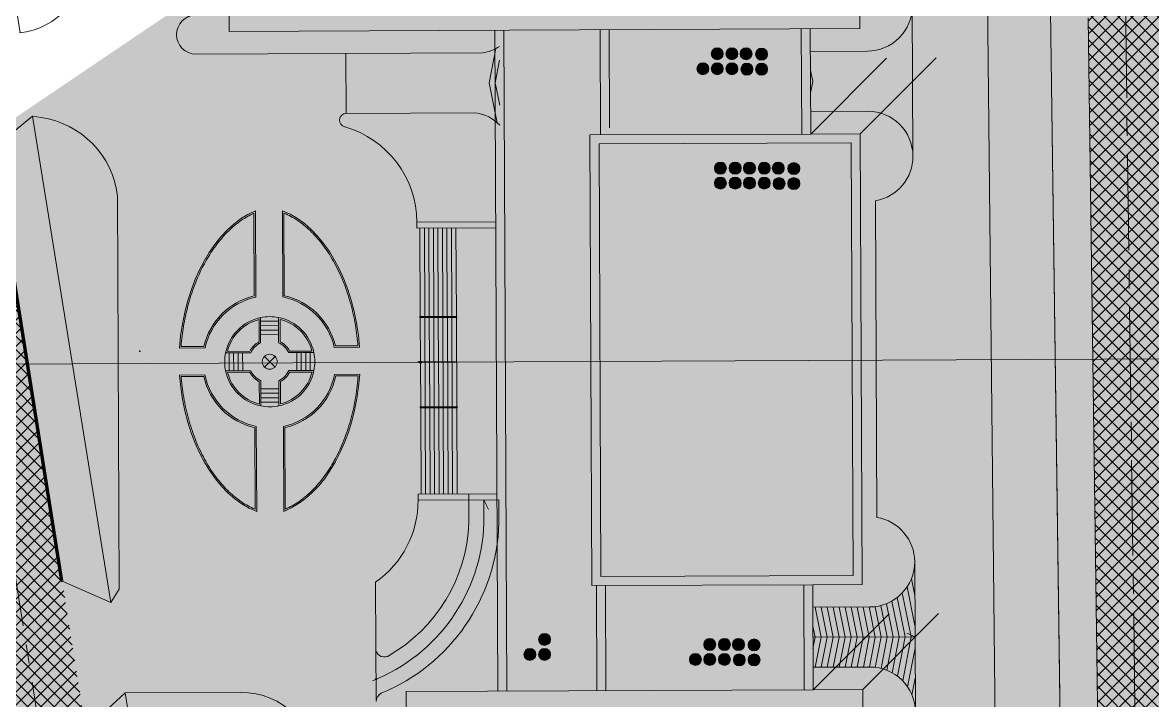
# Model space of a CAD drawing. Header units: millimetres. Extents: x 89040 to 596321, y -313033 to 2401191.
# Drawn here: x 596131.4 to 596206.6, y 1200652.9 to 1200698.1 of the extents above; entities that cross this region are included whole.
import ezdxf

# ---------------------------------------------------------------- set-up
doc = ezdxf.new("R2010")
doc.units = ezdxf.units.MM
doc.header["$MEASUREMENT"] = 0
doc.linetypes.add('CENTER', pattern=[50.800000000000004, 31.75, -6.349999999999999, 6.349999999999999, -6.349999999999999])
doc.layers.get('0').update_dxf_attribs({"color": 251, "lineweight": 9})
for name, color, linetype, lineweight in [('1', 8, 'Continuous', 13), ('4 duong di', 11, 'Continuous', 9), ('9', 254, 'Continuous', 9), ('BONGDO', 251, 'Continuous', 9), ('CONGTRINH', 7, 'Continuous', 20), ('CONGTRINH2', 30, 'Continuous', 18), ('HACTH', 8, 'Continuous', 9), ('HATCH', 8, 'Continuous', 5), ('KICHTHUOC', 2, 'Continuous', 18), ('KY HIEU', 9, 'Continuous', 9), ('LEDUONG', 6, 'Continuous', 20), ('LONGDUONG', 4, 'Continuous', 90), ('MANH', 8, 'Continuous', 9), ('tang cao', 7, 'Continuous', 5), ('truc', 8, 'CENTER', 9), ('TUONG', 2, 'Continuous', 15)]:
    doc.layers.add(name, color=color, linetype=linetype, lineweight=lineweight)
doc.layers.add('DUONG NOI BO CONG TRINH', color=7, linetype='Continuous', lineweight=20, true_color=0x5e5e5e)
doc.layers.add('NOI-SUY-5', color=5, linetype='Continuous')
doc.styles.add('THAO', font='VHELVCN.TTF')
doc.styles.add('VN', font='VHELVCN.TTF')
doc.dimstyles.new('HOA75', dxfattribs={"dimscale": 0, "dimtxt": 450, "dimasz": 120, "dimexe": 150, "dimexo": 0, "dimgap": 50, "dimtad": 1, "dimdec": 0, "dimrnd": 0.001, "dimzin": 13, "dimdsep": 46, "dimtxsty": 'VN', "dimblk": 'TICKA', "dimcen": 0.09, "dimclrd": 9, "dimclre": 9, "dimclrt": 7, "dimadec": 0, "dimazin": 0, "dimtfac": 1, "dimtdec": 0, "dimtix": 1, "dimtmove": 2, "dimatfit": 3, "dimldrblk": 'PL1', "dimfxl": 1, "dimtolj": 1, "dimtzin": 13, "dimarcsym": 0})
doc.dimstyles.new('SK100-M', dxfattribs={"dimscale": 100, "dimtxt": 3.6, "dimasz": 1.5, "dimexe": 3, "dimexo": 2, "dimgap": 0.5, "dimtad": 1, "dimdec": 0, "dimtxsty": 'THAO', "dimblk": 'ARCHTICK', "dimcen": 0.091, "dimdle": 3, "dimclrd": 256, "dimclre": 256, "dimclrt": 9, "dimadec": 0, "dimazin": 0, "dimtfac": 1, "dimtdec": 0, "dimtmove": 2, "dimatfit": 3, "dimfxl": 55, "dimfxlon": 1, "dimlwe": -1, "dimarcsym": 0})

# ---------------------------------------------------------------- blocks, each defined once
blk = doc.blocks.new('_ARCHTICK')
at = {"color": 0, "linetype": 'ByBlock', "const_width": 0.15}
blk.add_lwpolyline([(-0.5, -0.5), (0.5, 0.5)], dxfattribs=at)
blk = doc.blocks.new('PL')
at = {"layer": '1', "ltscale": 100}
blk.add_line((4.029908342286944, 0), (-6.671398499514908, 0), dxfattribs=at)
at = {"layer": '1', "ltscale": 100, "const_width": 1.6}
blk.add_lwpolyline([(0, 0), (-2.566846419125795, -8.508275751170004)], dxfattribs=at)
blk = doc.blocks.new('PL1')
at = {"layer": '4 duong di', "ltscale": 100, "xscale": 0.25, "yscale": 0.25, "zscale": 0.25}
blk.add_blockref('PL', (0, 0), dxfattribs=at)
blk = doc.blocks.new('TICKA')
at = {"color": 0}
for p, q in [((0, 2.5), (0, -2.5)), ((-2.5, 0), (2.5, 0))]:
    blk.add_line(p, q, dxfattribs=at)
at = {"color": 0, "const_width": 0.5}
blk.add_lwpolyline([(-0.7071067811865533, -0.7071067811865462), (0.7071067811865533, 0.7071067811865462)], dxfattribs=at)
at = {"color": 0, "const_width": 0.25}
for points in [[(0.5821067811865533, 0.7071067811865462, 1), (0.8321067811865532, 0.7071067811865462, 1)], [(-0.8321067811865532, -0.7071067811865462, 1), (-0.5821067811865533, -0.7071067811865462, 1)]]:
    blk.add_lwpolyline(points, format="xyb", close=True, dxfattribs=at)

msp = doc.modelspace()

# ---------------------------------------------------------------- hatches: boundary and pattern name
at = {"layer": 'BONGDO'}
h = msp.add_hatch(dxfattribs=at)
h.set_pattern_fill('ANSI35', color=256, style=0)
h.set_pattern_definition([(45, (594650.3527654881, 1198136.11866812), (-0.1767766952966369, 0.1767766952966369), []), (45, (594650.5295421833, 1198136.11866812), (-0.1767766952966369, 0.1767766952966369), [0.3125, -0.0625, 0, -0.0625])])
h.paths.add_polyline_path([(596187.4103834112, 1200638.663488692), (596192.4679148254, 1200643.721020106), (596192.4024651861, 1200658.72087732), (596189.1024965991, 1200658.706478399), (596189.071953434, 1200665.706411765), (596192.3719220211, 1200665.720810686), (596192.2410227426, 1200695.720525114), (596188.9410541555, 1200695.706126193), (596188.9105109905, 1200702.70605956), (596192.2104795775, 1200702.72045848), (596192.1450299383, 1200717.720315694), (596150.1454297395, 1200717.537056704), (596145.0878983253, 1200712.47952529), (596187.0874985241, 1200712.66278428), (596187.1529481633, 1200697.662927066), (596183.8529795763, 1200697.648528146), (596183.8835227411, 1200690.648594779), (596187.1834913284, 1200690.6629937), (596187.314390607, 1200660.663279272), (596184.0144220198, 1200660.648880351), (596184.0449651849, 1200653.648946985), (596187.3449337719, 1200653.663345905)])
at = {"layer": 'DUONG NOI BO CONG TRINH'}
h = msp.add_hatch(dxfattribs=at)
h.set_pattern_fill('NET', color=256, scale=5, angle=45, style=0)
h.set_pattern_definition([(45, (594650.3527654881, 1198136.11866812), (-0.4419417382415922, 0.4419417382415923), []), (135, (594650.3527654881, 1198136.11866812), (-0.4419417382415923, -0.4419417382415922), [])])
h.paths.add_polyline_path([(596125.6364309805, 1200623.821235537), (596145.0004258447, 1200623.984079093), (596142.6526523195, 1200625.110746356), (596141.5554490177, 1200625.887799161), (596140.5417988925, 1200626.911899641), (596139.3696200006, 1200628.826765776), (596138.8110185011, 1200630.745625869), (596138.460359141, 1200632.945813344), (596137.8388586788, 1200636.845374252), (596125.2512402663, 1200716.459010464), (596125.5393741954, 1200718.586713851), (596127.1191045854, 1200721.596802985), (596128.5179915319, 1200722.908534199), (596129.963211004, 1200723.752080021), (596133.1076000488, 1200724.457720828), (596135.0089185298, 1200724.491864557), (596138.0540508438, 1200724.546548806), (596137.9463206808, 1200730.545581579), (596133.540189178, 1200730.466456612), (596129.8980286246, 1200730.401050977), (596127.9338310867, 1200730.609666923), (596125.8447306387, 1200731.420178536), (596124.6165958858, 1200732.26762566), (596122.8979325648, 1200734.277988266), (596121.8540970103, 1200737.140636308), (596121.4868087572, 1200739.445160603), (596110.6643981662, 1200807.349614157), (596110.2223562856, 1200810.756685245), (596110.488349128, 1200812.802445077), (596111.1066535895, 1200814.412745302), (596111.9895020319, 1200815.771815139), (596113.4740885573, 1200817.195159721), (596115.2962042019, 1200818.202330548), (596117.7615290058, 1200818.743401605), (596096.8437790333, 1200817.536463812), (596099.878241988, 1200816.55992974), (596101.1628239468, 1200815.715848774), (596102.4624255061, 1200814.394630365), (596103.6246287245, 1200812.328244581), (596104.0479854493, 1200810.742119553), (596104.7632245105, 1200806.254402402), (596113.8944572891, 1200748.961125003), (596115.4405990026, 1200739.259967641), (596115.4026764871, 1200736.523292076), (596114.78692528, 1200734.611663905), (596112.482123618, 1200731.709701655), (596109.1814116547, 1200730.170978146), (596106.2024426075, 1200729.976274558), (596101.370897574, 1200729.891946419), (596004.2343631919, 1200728.144392664), (595999.9463464811, 1200728.067388794), (595997.7896702822, 1200728.169411306), (595996.3632740749, 1200728.728707769), (595995.1147709715, 1200729.759378025), (595994.5398647463, 1200730.56672378), (595994.0521859507, 1200731.748750123), (595993.9382589255, 1200733.809130467), (595991.4701819994, 1200717.762229246), (595992.0731843833, 1200719.486911765), (595993.1224015964, 1200720.767524807), (595995.0073046098, 1200721.800754023), (595997.233798741, 1200722.021393209), (595998.3201987818, 1200722.045293004), (596004.052284131, 1200722.171393575), (596105.5666125373, 1200723.919762468), (596108.9824021976, 1200723.977643579), (596113.0603673715, 1200723.753505013), (596116.201484319, 1200722.127888012), (596118.0778543045, 1200719.824356507), (596119.0575794367, 1200716.565478476), (596123.7596369155, 1200687.062749763), (596132.0322288875, 1200635.156953672), (596132.4763748689, 1200631.736680554), (596132.1207354149, 1200629.377919896), (596131.5964283643, 1200628.089100778), (596130.5933266084, 1200626.580819674), (596129.6018014428, 1200625.594205284), (596128.3964434519, 1200624.762939642), (596126.7575564927, 1200624.068811854)])
h = msp.add_hatch(dxfattribs=at)
h.set_pattern_fill('NET', color=256, scale=5, angle=45, style=0)
h.set_pattern_definition([(45, (27179.21699432831, -3.795911343069747), (-0.4419417382415922, 0.4419417382415923), []), (135, (27179.21699432831, -3.795911343069747), (-0.4419417382415923, -0.4419417382415922), [])])
h.paths.add_polyline_path([(595998.6559202491, 1200617.010962626), (596052.6180359892, 1200617.659607114, -1.001505896176268), (596052.6420749613, 1200615.659753852), (595998.6799592212, 1200615.011109364, -1.001505896169876)], flags=16)
h.paths.add_polyline_path([(596078.6156593093, 1200618.01123476), (596120.7133969328, 1200618.580622515, -1), (596120.7404452122, 1200616.580805426), (596078.6427075886, 1200616.01141767, -1)], flags=16)
h.paths.add_polyline_path([(596146.9251532733, 1200618.93514639), (596194.750692297, 1200619.582004816, -1), (596194.7777405763, 1200617.582187727), (596146.9522015526, 1200616.935329301, -1)], flags=16)
edge = h.paths.add_edge_path()
edge.add_line((595975.3657731194, 1200621.615198485), (595814.2191544888, 1200619.435629782))
edge.add_line((595814.2191544888, 1200619.435629782), (595814.2191544888, 1200614.440191809))
edge.add_line((595814.2191544888, 1200614.440191809), (595970.654496543, 1200616.63223688))
edge.add_arc((595970.668994583, 1200615.632341982), 0.9999999999477333, -89.2251002501614, 90.83070561076909, ccw=False)
edge.add_line((595970.682518723, 1200614.632433438), (595814.219154489, 1200612.439995707))
edge.add_line((595814.2191544888, 1200612.439995707), (595814.2191544888, 1200607.434532218))
edge.add_line((595814.2191544888, 1200607.434532218), (595974.1899593043, 1200609.598197596))
edge.add_arc((595974.2846282816, 1200602.598837783), 7.000000000000224, -2.97859514830634e-11, 90.77489974443807, ccw=False)
edge.add_line((595981.2846282816, 1200602.598837783), (595981.2846282816, 1200568.116294836))
edge.add_line((595981.2846282816, 1200568.116294836), (595987.2846282816, 1200568.116294836))
edge.add_line((595987.2846282816, 1200568.116294836), (595987.2846282816, 1200602.869345315))
edge.add_arc((595994.2846282816, 1200602.869345315), 6.999999999999652, 90.77489974509882, 179.9999999999777, ccw=False)
edge.add_line((595994.1899593043, 1200609.868705127), (596214.8495064847, 1200612.853208601))
edge.add_arc((596214.9576996019, 1200604.853940244), 7.999999999999771, 0.7748997443783878, 90.77489974684738, ccw=False)
edge.add_line((596222.9569679591, 1200604.962133361), (596223.1216775174, 1200592.784316545))
edge.add_line((596223.1216775174, 1200592.784316545), (596232.2089020642, 1200584.085348516))
edge.add_line((596232.2089020642, 1200584.085348516), (596230.7125239094, 1200568.116294836))
edge.add_line((596230.7125239094, 1200568.116294836), (596235.7344274414, 1200568.116294836))
edge.add_line((596235.7344274414, 1200568.116294836), (596236.8020628274, 1200579.50988992))
edge.add_arc((596237.797701228, 1200579.41659375), 1.000000000025044, -5.353261999382028, 174.6467380006179, ccw=False)
edge.add_line((596238.7933396285, 1200579.32329758), (596237.7431888541, 1200568.116294836))
edge.add_line((596237.7431888541, 1200568.116294836), (596242.7650923858, 1200568.116294836))
edge.add_line((596242.7650923858, 1200568.116294836), (596246.7145287261, 1200610.263903525))
edge.add_line((596246.7145287261, 1200610.263903525), (596249.3857955426, 1200635.204781873))
edge.add_arc((596209.6132655388, 1200639.464577303), 40.00000000000047, 353.8866998375029, 369.972605474975)
edge.add_line((596249.0088921756, 1200646.391669181), (596246.000757934, 1200663.499473659))
edge.add_line((596246.000757934, 1200663.499473659), (596243.074904783, 1200681.545597674))
edge.add_line((596243.074904783, 1200681.545597674), (596240.9523005484, 1200693.978825386))
edge.add_line((596240.9523005484, 1200693.978825386), (596234.8613653866, 1200727.436002905))
edge.add_line((596234.8613653866, 1200727.436002905), (596233.1083690637, 1200738.302447849))
edge.add_line((596233.1083690637, 1200738.302447849), (596228.0437250029, 1200738.302447849))
edge.add_line((596228.0437250029, 1200738.302447849), (596229.9332017264, 1200726.58999043))
edge.add_line((596229.9332017264, 1200726.58999043), (596240.6511780344, 1200667.716726069))
edge.add_arc((596239.6270493247, 1200667.758979898), 1.025000000000214, 202.9981794380681, 357.6374124406359, ccw=False)
edge.add_line((596238.6835191245, 1200667.358510471), (596227.961936262, 1200726.25158544))
edge.add_line((596227.9619362621, 1200726.251585439), (596226.0178673784, 1200738.302447849))
edge.add_line((596226.0178673784, 1200738.302447849), (596220.9532233176, 1200738.302447849))
edge.add_line((596220.9532233176, 1200738.302447849), (596223.0337726017, 1200725.405572965))
edge.add_line((596223.0337726017, 1200725.405572964), (596234.5272601291, 1200662.272467408))
edge.add_line((596234.5272601291, 1200662.272467408), (596222.346572496, 1200650.091779775))
edge.add_line((596222.346572496, 1200650.091779775), (596222.5782920497, 1200632.959572611))
edge.add_arc((596214.5790236925, 1200632.851379494), 7.999999999999778, -89.2251003182783, 0.7748997451993205, ccw=False)
edge.add_line((596214.6872168008, 1200624.852111136), (596214.350045043, 1200624.847550762))
edge.add_arc((596214.2689002119, 1200630.84700203), 6.000000000000309, 180.7748997448345, 270.774899681999, ccw=False)
edge.add_line((596208.269448944, 1200630.765857192), (596207.3404592219, 1200699.450800349))
edge.add_line((596207.3404592219, 1200699.450800349), (596201.5986652263, 1200738.302447849))
edge.add_line((596201.5986652263, 1200738.302447849), (596196.5443571823, 1200738.302447849))
edge.add_line((596196.5443571823, 1200738.302447849), (596202.2479127671, 1200699.709539215))
edge.add_arc((596192.3553617847, 1200698.247542273), 10.00000000000323, 0.7748997448081241, 8.406756993279828, ccw=False)
edge.add_line((596202.3544472312, 1200698.382783669), (596203.2428579415, 1200632.698053583))
edge.add_arc((596195.2435895844, 1200632.589860466), 8.000000000000002, -89.39342007300291, 0.7748997448214254, ccw=False)
edge.add_line((596195.3282825375, 1200624.590308785), (596062.0721675436, 1200622.98373728))
edge.add_line((596062.0721675436, 1200622.98373728), (595993.3999588923, 1200621.859215063))
edge.add_arc((595993.2846282818, 1200627.858106531), 6.000000000000245, 179.9999999999696, 271.1013940364465, ccw=False)
edge.add_line((595987.2846282817, 1200627.858106531), (595987.2846282817, 1200690.089951259))
edge.add_arc((595993.2846282818, 1200690.089951259), 6.000000000000794, 171.2561994801889, 179.9999999999826, ccw=False)
edge.add_line((595987.3543604938, 1200691.002049919), (595994.6293489247, 1200738.302447849))
edge.add_line((595994.6293489247, 1200738.302447849), (595988.5587967527, 1200738.302447849))
edge.add_line((595988.5587967527, 1200738.302447849), (595981.3543604938, 1200691.460764849))
edge.add_arc((595987.2846282817, 1200690.54866619), 6.000000000000679, 171.2561994801625, 179.9999999999739)
edge.add_line((595981.2846282817, 1200690.54866619), (595981.2846282817, 1200627.614649753))
edge.add_arc((595975.2846282817, 1200627.614649753), 5.999999999999999, 270.7748997452253, 359.99999999996965, ccw=False)
at = {"layer": 'tang cao'}
h = msp.add_hatch(color=256, dxfattribs=at)
edge = h.paths.add_edge_path()
edge.add_arc((596177.6595760874, 1200695.99241533), 0.399280375762523, 0, 360)
h = msp.add_hatch(color=256, dxfattribs=at)
edge = h.paths.add_edge_path()
edge.add_arc((596178.6392233283, 1200695.99241533), 0.399280375762523, 0, 360)
h = msp.add_hatch(color=256, dxfattribs=at)
edge = h.paths.add_edge_path()
edge.add_arc((596179.5751319773, 1200695.99241533), 0.399280375762523, 0, 360)
h = msp.add_hatch(color=256, dxfattribs=at)
edge = h.paths.add_edge_path()
edge.add_arc((596180.6124695311, 1200695.962676924), 0.399280375762523, 0, 360)
h = msp.add_hatch(color=256, dxfattribs=at)
edge = h.paths.add_edge_path()
edge.add_arc((596176.7061697923, 1200694.997012562), 0.399280375762523, 0, 360)
h = msp.add_hatch(color=256, dxfattribs=at)
edge = h.paths.add_edge_path()
edge.add_arc((596177.6595760874, 1200694.997012562), 0.399280375762523, 0, 360)
h = msp.add_hatch(color=256, dxfattribs=at)
edge = h.paths.add_edge_path()
edge.add_arc((596178.6392233283, 1200694.997012562), 0.399280375762523, 0, 360)
h = msp.add_hatch(color=256, dxfattribs=at)
edge = h.paths.add_edge_path()
edge.add_arc((596179.6315961296, 1200694.967274155), 0.399280375762523, 0, 360)
h = msp.add_hatch(color=256, dxfattribs=at)
edge = h.paths.add_edge_path()
edge.add_arc((596180.6124695311, 1200694.967274155), 0.399280375762523, 0, 360)
h = msp.add_hatch(color=256, dxfattribs=at)
edge = h.paths.add_edge_path()
edge.add_arc((596177.8725505036, 1200688.376905928), 0.399280375762523, 0, 360)
h = msp.add_hatch(color=256, dxfattribs=at)
edge = h.paths.add_edge_path()
edge.add_arc((596178.8534239051, 1200688.376905928), 0.399280375762523, 0, 360)
h = msp.add_hatch(color=256, dxfattribs=at)
edge = h.paths.add_edge_path()
edge.add_arc((596179.8068302004, 1200688.376905928), 0.399280375762523, 0, 360)
h = msp.add_hatch(color=256, dxfattribs=at)
edge = h.paths.add_edge_path()
edge.add_arc((596180.7864774411, 1200688.376905928), 0.399280375762523, 0, 360)
h = msp.add_hatch(color=256, dxfattribs=at)
edge = h.paths.add_edge_path()
edge.add_arc((596181.7223860901, 1200688.376905928), 0.399280375762523, 0, 360)
h = msp.add_hatch(color=256, dxfattribs=at)
edge = h.paths.add_edge_path()
edge.add_arc((596182.7597236439, 1200688.347167521), 0.399280375762523, 0, 360)
h = msp.add_hatch(color=256, dxfattribs=at)
edge = h.paths.add_edge_path()
edge.add_arc((596177.8725505036, 1200687.381503159), 0.399280375762523, 0, 360)
h = msp.add_hatch(color=256, dxfattribs=at)
edge = h.paths.add_edge_path()
edge.add_arc((596178.8534239051, 1200687.381503159), 0.399280375762523, 0, 360)
h = msp.add_hatch(color=256, dxfattribs=at)
edge = h.paths.add_edge_path()
edge.add_arc((596179.8068302004, 1200687.381503159), 0.399280375762523, 0, 360)
h = msp.add_hatch(color=256, dxfattribs=at)
edge = h.paths.add_edge_path()
edge.add_arc((596180.7864774411, 1200687.381503159), 0.399280375762523, 0, 360)
h = msp.add_hatch(color=256, dxfattribs=at)
edge = h.paths.add_edge_path()
edge.add_arc((596181.7788502423, 1200687.351764752), 0.399280375762523, 0, 360)
h = msp.add_hatch(color=256, dxfattribs=at)
edge = h.paths.add_edge_path()
edge.add_arc((596182.7597236439, 1200687.351764752), 0.399280375762523, 0, 360)
h = msp.add_hatch(color=256, dxfattribs=at)
edge = h.paths.add_edge_path()
edge.add_arc((596166.1633754227, 1200657.004732414), 0.399280375762523, 0, 360)
h = msp.add_hatch(color=256, dxfattribs=at)
edge = h.paths.add_edge_path()
edge.add_arc((596177.1580759471, 1200656.668567409), 0.399280375762523, 0, 360)
h = msp.add_hatch(color=256, dxfattribs=at)
edge = h.paths.add_edge_path()
edge.add_arc((596178.1377231878, 1200656.668567409), 0.399280375762523, 0, 360)
h = msp.add_hatch(color=256, dxfattribs=at)
edge = h.paths.add_edge_path()
edge.add_arc((596179.0736318371, 1200656.668567409), 0.399280375762523, 0, 360)
h = msp.add_hatch(color=256, dxfattribs=at)
edge = h.paths.add_edge_path()
edge.add_arc((596180.1109693907, 1200656.638829002), 0.399280375762523, 0, 360)
h = msp.add_hatch(color=256, dxfattribs=at)
edge = h.paths.add_edge_path()
edge.add_arc((596165.1825020212, 1200656.009329644), 0.399280375762523, 0, 360)
h = msp.add_hatch(color=256, dxfattribs=at)
edge = h.paths.add_edge_path()
edge.add_arc((596166.1633754227, 1200656.009329644), 0.399280375762523, 0, 360)
h = msp.add_hatch(color=256, dxfattribs=at)
edge = h.paths.add_edge_path()
edge.add_arc((596176.2046696522, 1200655.67316464), 0.399280375762523, 0, 360)
h = msp.add_hatch(color=256, dxfattribs=at)
edge = h.paths.add_edge_path()
edge.add_arc((596177.1580759471, 1200655.67316464), 0.399280375762523, 0, 360)
h = msp.add_hatch(color=256, dxfattribs=at)
edge = h.paths.add_edge_path()
edge.add_arc((596178.1377231878, 1200655.67316464), 0.399280375762523, 0, 360)
h = msp.add_hatch(color=256, dxfattribs=at)
edge = h.paths.add_edge_path()
edge.add_arc((596179.1300959892, 1200655.643426233), 0.399280375762523, 0, 360)
h = msp.add_hatch(color=256, dxfattribs=at)
edge = h.paths.add_edge_path()
edge.add_arc((596180.1109693907, 1200655.643426233), 0.399280375762523, 0, 360)

# ---------------------------------------------------------------- linework, layer by layer
at = {"layer": '9', "color": 8}
for p, q in [((596190.6463698826, 1200699.17818437), (596190.6900029755, 1200689.178279561)), ((596152.9522721547, 1200692.013645161), (596152.9348189177, 1200696.013607085)), ((596190.851445419, 1200652.178631767), (596190.8078123262, 1200662.178536576)), ((596184.0296936022, 1200657.148913668), (596190.8296288726, 1200657.178584171))]:
    msp.add_line(p, q, dxfattribs=at)
for points in [[(596162.9147467612, 1200696.335300412), (596162.469062398, 1200694.055189295), (596163.0131160113, 1200691.395324736)], [(596163.1619164941, 1200695.555189027), (596162.8690585905, 1200694.056934618), (596163.1749799133, 1200692.561292894)], [(596183.8649919312, 1200694.895516668), (596184.0176421999, 1200694.149213308), (596183.8715103862, 1200693.401606257)], [(596190.8263696451, 1200657.925539377), (596190.3005599617, 1200660.496209816)], [(596190.8176430265, 1200659.925520339), (596190.5893659488, 1200661.041561283)], [(596189.6665905992, 1200654.554129633), (596190.179027529, 1200657.17574537), (596189.6437324885, 1200659.792789484)], [(596190.0071732855, 1200654.251916803), (596190.5790237214, 1200657.177490693), (596189.9816649354, 1200660.097962913)], [(596184.1878112621, 1200655.149584552), (596184.5790808358, 1200657.151310837), (596184.1703580248, 1200659.149546476)], [(596184.5878074544, 1200655.151329876), (596184.9790770282, 1200657.153056161), (596184.5703542173, 1200659.151291799)], [(596184.9878036468, 1200655.153075199), (596185.3790732205, 1200657.154801485), (596184.9703504096, 1200659.153037123)], [(596185.3877998391, 1200655.154820523), (596185.779069413, 1200657.156546809), (596185.3703466022, 1200659.154782447)], [(596185.7877960316, 1200655.156565847), (596186.1790656054, 1200657.158292132), (596185.7703427944, 1200659.156527771)], [(596186.1877922239, 1200655.15831117), (596186.5790617977, 1200657.160037456), (596186.1703389868, 1200659.158273094)], [(596186.5877884163, 1200655.160056494), (596186.9790579901, 1200657.16178278), (596186.5703351791, 1200659.160018418)], [(596186.9877846086, 1200655.161801818), (596187.3790541823, 1200657.163528104), (596186.9703313715, 1200659.161763742)], [(596187.387780801, 1200655.163547142), (596187.7790503748, 1200657.165273427), (596187.370327564, 1200659.163509066)], [(596187.7877769934, 1200655.165292465), (596188.1790465672, 1200657.167018751), (596187.7703237562, 1200659.165254389)], [(596188.183870244, 1200655.147070428), (596188.5790427594, 1200657.168764075), (596188.1703199486, 1200659.166999713)], [(596188.5700651048, 1200655.078208451), (596188.979038952, 1200657.170509398), (596188.5518221387, 1200659.259161752)], [(596188.9463437694, 1200654.95861544), (596189.3790351442, 1200657.172254722), (596188.9270428432, 1200659.382033819)], [(596189.3122350764, 1200654.785880941), (596189.7790313368, 1200657.174000046), (596189.2914128444, 1200659.557954704)], [(596184.0329528301, 1200656.401958462), (596184.1790846436, 1200657.149565514), (596184.0264343747, 1200657.895868874)], [(596190.329531485, 1200653.856467913), (596190.8328881002, 1200656.431628966)], [(596190.6230855043, 1200653.313657487), (596190.8416147188, 1200654.431648004)]]:
    msp.add_lwpolyline(points, dxfattribs=at)
msp.add_lwpolyline([(596187.0125011061, 1200657.33091555, 0, 0.192000000039054, 0), (596186.3547073677, 1200657.328045365, 0, 0, 0), (596184.9689205593, 1200657.32199869, 0, 0, 0)], format="xyseb", dxfattribs=at)
at = {"layer": '9', "color": 8, "const_width": 0.0500000000101703}
msp.add_lwpolyline([(596190.2787956338, 1200657.429219645), (596190.8296288726, 1200657.178584171)], dxfattribs=at)
at = {"layer": '9', "color": 8}
for centre, radius, start, end in [((596161.6787505164, 1200698.683950812), 2.654024382322686, 277.6085864303835, 303.8703599986674), ((596150.4007356273, 1200665.173986122), 11.73158352235503, 291.4971320693093, 357.9937012376532)]:
    msp.add_arc(centre, radius, start, end, dxfattribs=at)
at = {"layer": 'BONGDO'}
for p, q in [((596183.8835227411, 1200690.648594779), (596188.9410541555, 1200695.706126193)), ((596187.1834913284, 1200690.6629937), (596192.2410227426, 1200695.720525114)), ((596184.0449651849, 1200653.648946985), (596189.1024965991, 1200658.706478399)), ((596187.3449337719, 1200653.663345905), (596192.4024651861, 1200658.72087732))]:
    msp.add_line(p, q, dxfattribs=at)
at = {"layer": 'CONGTRINH'}
for p, q in [((596145.1533479645, 1200697.479668076), (596187.1529481633, 1200697.662927066)), ((596162.8531794769, 1200697.556898651), (596163.0451650855, 1200653.55731749)), ((596169.8531128434, 1200697.587441816), (596169.8836560083, 1200690.587508449)), ((596183.8529795763, 1200697.648528146), (596183.8835227411, 1200690.648594779)), ((596183.8835227411, 1200690.648594779), (596169.1837440233, 1200690.584454488)), ((596169.1837440233, 1200690.584454488), (596169.3146433018, 1200660.58474006)), ((596183.8835227411, 1200690.648594779), (596187.1834913283, 1200690.6629937)), ((596187.1834913283, 1200690.6629937), (596187.314390607, 1200660.663279272)), ((596184.0144220198, 1200660.648880351), (596169.3146433018, 1200660.58474006)), ((596170.2450965481, 1200653.588733317), (596170.2145533831, 1200660.588666683)), ((596184.0144220198, 1200660.648880351), (596187.314390607, 1200660.663279272)), ((596184.0449651849, 1200653.648946985), (596184.0144220198, 1200660.648880351)), ((596156.9452231518, 1200653.530701303), (596184.0449651849, 1200653.648946985)), ((596187.3449337719, 1200653.663345905), (596187.4103834112, 1200638.663488692)), ((596156.9452231518, 1200653.530701303), (596157.010672791, 1200638.530844089))]:
    msp.add_line(p, q, dxfattribs=at)
at = {"layer": 'CONGTRINH', "const_width": 0.8}
for points in [[(596187.1529481633, 1200697.662927066), (596187.087498524, 1200712.66278428), (596145.0878983253, 1200712.47952529), (596145.1533479645, 1200697.479668076), (596187.1529481633, 1200697.662927066)], [(596163.0451650855, 1200653.55731749), (596162.8531794769, 1200697.556898651)], [(596169.8816418558, 1200691.049115263), (596169.8531128434, 1200697.587441816)], [(596183.8529795763, 1200697.648528146), (596183.8835227411, 1200690.648594779)], [(596187.314390607, 1200660.663279272), (596169.3146433018, 1200660.58474006), (596169.1837440233, 1200690.584454488), (596187.1834913283, 1200690.6629937), (596187.314390607, 1200660.663279272)], [(596170.2450965481, 1200653.588733317), (596170.2145533831, 1200660.588666683)], [(596184.0449651849, 1200653.648946985), (596184.0144220198, 1200660.648880351)], [(596157.010672791, 1200638.530844089), (596156.9452231518, 1200653.530701303), (596187.3449337719, 1200653.663345905), (596187.4103834112, 1200638.663488692), (596157.010672791, 1200638.530844089)]]:
    msp.add_lwpolyline(points, dxfattribs=at)
at = {"layer": 'CONGTRINH2'}
for points in [[(596163.6451593739, 1200653.559935476), (596163.4531737653, 1200697.559516636)], [(596170.4816361445, 1200691.051733248), (596170.4531071318, 1200697.590059801)], [(596183.2529852878, 1200697.64591016), (596183.283528453, 1200690.645976794)], [(596169.6451022597, 1200653.586115331), (596169.6145590948, 1200660.586048698)], [(596183.4449708962, 1200653.646329), (596183.4144277315, 1200660.646262366)]]:
    msp.add_lwpolyline(points, dxfattribs=at)
msp.add_lwpolyline([(596186.7117783328, 1200661.260655575), (596169.9120196048, 1200661.187352334), (596169.7863562973, 1200689.987078185), (596186.5861150254, 1200690.060381426)], close=True, dxfattribs=at)
at = {"layer": 'HACTH'}
for p, q in [((596162.1251275052, 1200664.763270846), (596162.1184074027, 1200666.303395096)), ((596163.125117986, 1200664.767634155), (596163.1183978836, 1200666.307758405))]:
    msp.add_line(p, q, dxfattribs=at)
at = {"layer": 'HACTH', "const_width": 0.0750000000152555}
msp.add_lwpolyline([(596154.9414220832, 1200654.397473097, 1), (596154.9417493314, 1200654.322473811, 1)], format="xyb", close=True, dxfattribs=at)
at = {"layer": 'HACTH'}
msp.add_arc((596157.8864794894, 1200678.455045563), 0.0400000000081363, 90.24999999759491, 270.2499999975949, dxfattribs=at)
at = {"layer": 'HATCH'}
for p, q in [((596146.8058412094, 1200685.373349406), (596146.8298469965, 1200679.871663184)), ((596146.9051818056, 1200685.524690831), (596146.9301963898, 1200679.791806825)), ((596148.7051646713, 1200685.532544788), (596148.7301583036, 1200679.804462556)), ((596148.8058083762, 1200685.385237593), (596148.8298051057, 1200679.885627203)), ((596147.2549458958, 1200676.75355176), (596147.2476396365, 1200678.428012448)), ((596148.454934473, 1200676.758787732), (596148.4476282136, 1200678.433248419)), ((596147.1546774622, 1200676.814853694), (596147.1481866052, 1200678.302439073)), ((596148.4486727361, 1200678.193863007), (596147.248684159, 1200678.188627035)), ((596148.4499817289, 1200677.893865862), (596147.2499931519, 1200677.888629891)), ((596148.5546641354, 1200676.820962327), (596148.5481732783, 1200678.308547706)), ((596148.4512907215, 1200677.593868718), (596147.2513021446, 1200677.588632747)), ((596148.4525997145, 1200677.293871574), (596147.2526111373, 1200677.288635602)), ((596143.5574438919, 1200676.409996849), (596141.8449364674, 1200676.402524578)), ((596143.477206213, 1200676.509647695), (596141.9531531761, 1200676.502997717)), ((596146.5307677785, 1200676.185475475), (596145.0431823994, 1200676.178984619)), ((596150.6716277329, 1200676.2035435), (596149.1840423538, 1200676.197052643)), ((596153.8448222385, 1200676.454884289), (596152.1552937316, 1200676.447512284)), ((596153.7367693677, 1200676.554413769), (596152.2346587487, 1200676.547859533)), ((596146.592942374, 1200676.085745813), (596144.9184816862, 1200676.078439553)), ((596145.1578670986, 1200676.079484076), (596145.1631030698, 1200674.879495499)), ((596145.4578642428, 1200676.080793069), (596145.463100214, 1200674.880804492)), ((596145.7578613871, 1200676.082102062), (596145.7630973583, 1200674.882113484)), ((596146.0578585315, 1200676.083411054), (596146.0630945025, 1200674.883422477)), ((596147.5053666948, 1200675.843278085), (596148.2155520705, 1200675.13926336)), ((596148.2124667448, 1200675.84636341), (596147.5084520205, 1200675.136178035)), ((596150.7972011082, 1200676.104090469), (596149.1227404204, 1200676.096784209)), ((596149.6578242629, 1200676.099118968), (596149.6630602339, 1200674.899130391)), ((596149.9578214071, 1200676.100427961), (596149.9630573782, 1200674.900439383)), ((596150.2578185513, 1200676.101736953), (596150.2630545226, 1200674.901748376)), ((596150.5578156955, 1200676.103045946), (596150.5630516668, 1200674.903057369)), ((596146.5981783449, 1200674.885757236), (596144.9237176571, 1200674.878450976)), ((596146.5368764115, 1200674.785488802), (596145.0492910323, 1200674.778997945)), ((596150.8024370794, 1200674.904101892), (596149.1279763915, 1200674.896795632)), ((596150.677736366, 1200674.803556827), (596149.1901509868, 1200674.79706597)), ((596153.8526761953, 1200674.654901424), (596152.1788174029, 1200674.64759779)), ((596143.549628134, 1200674.60994561), (596141.8527904243, 1200674.602541712)), ((596143.468841548, 1200674.509592158), (596141.9608432947, 1200674.503012233)), ((596147.1727454868, 1200672.673993739), (596147.1662546298, 1200674.161579119)), ((596147.2732905517, 1200672.549293026), (596147.2659842923, 1200674.223753714)), ((596148.4732791288, 1200672.554528997), (596148.4659728694, 1200674.228989685)), ((596148.5727321601, 1200672.680102372), (596148.5662413033, 1200674.167687751)), ((596153.7454959864, 1200674.554432807), (596152.2604766508, 1200674.547953146)), ((596148.468307628, 1200673.693905842), (596147.2683190508, 1200673.688669871)), ((596148.4696166206, 1200673.393908698), (596147.2696280436, 1200673.388672727)), ((596148.4709256137, 1200673.093911554), (596147.2709370363, 1200673.088675583)), ((596148.4722346063, 1200672.79391441), (596147.2722460291, 1200672.788678438)), ((596146.8681118893, 1200671.102051377), (596146.8918042864, 1200665.672188408)), ((596146.9677605923, 1200671.182780398), (596146.9924479914, 1200665.524881213)), ((596148.7677644098, 1200671.18583258), (596148.792430857, 1200665.53273517)), ((596148.8681157038, 1200671.105540596), (596148.8917852483, 1200665.680915026))]:
    msp.add_line(p, q, dxfattribs=at)
at = {"layer": 'HATCH', "const_width": 0.0500000000101703}
msp.add_lwpolyline([(596162.1184074027, 1200666.303395096), (596162.4320581295, 1200665.63972079)], dxfattribs=at)
at = {"layer": 'HATCH'}
msp.add_circle((596147.8604593826, 1200675.491270722), 0.5000000001017034, dxfattribs=at)
for radius, start, end in [(4.500000000915329, 103.2396747398736, 166.9203128098253), (4.400000000894988, 102.2057805960373, 167.9478799943175), (4.400000000894988, 12.55212002477317, 78.59991201736166), (4.500000000915329, 13.57968716979583, 77.560408363997), (3.000000000610219, 101.7869590318708, 168.7130409654736), (3.000000000610219, 78.71304097201471, 101.7869590318708), (3.000000000610219, 11.78695902534131, 78.71304097201471), (2.900000000589879, 104.2179626693105, 166.2820373300299), (2.900000000589879, 14.21796267741452, 76.28203732355003), (1.500000000305109, 118.0681392948355, 152.4318607267952), (1.400000000284769, 115.6269335292659, 154.8730664719823), (1.400000000284769, 25.62693352036705, 64.87306647198228), (1.500000000305109, 28.06813928894992, 62.43186071496963), (3.000000000610219, 168.7130409654736, 191.7869590253413), (3.000000000610219, 170.6076446366077, 186.2292956783834), (3.000000000610219, 348.7130409654736, 11.78695902534131), (3.000000000610219, 191.7869590253413, 258.7130409720147), (2.900000000589879, 194.2179626774145, 256.28203732355), (1.500000000305109, 208.0681392889499, 242.4318607149696), (1.400000000284769, 205.6269335203671, 244.8730664719823), (1.400000000284769, 295.6269335292659, 334.8730664719823), (3.000000000610219, 281.7869590318708, 348.7130409654736), (1.500000000305109, 298.0681392948355, 332.4318607267952), (2.900000000589879, 284.2179626693105, 346.2820373300299), (4.400000000894988, 281.9000879871031, 348.9454292980313), (4.500000000915329, 192.6004432913697, 257.2603252691897), (4.400000000894988, 191.5545706981763, 258.2942194058937), (4.500000000915329, 282.9395916298258, 347.8995567187987), (3.000000000610219, 258.7130409720147, 281.7869590318708), (3.000000000610219, 264.2707043181159, 279.8923553564849)]:
    msp.add_arc((596147.8604593826, 1200675.491270722), radius, start, end, dxfattribs=at)
for centre, major_axis, ratio, start_param, end_param in [((596148.3488015718, 1200675.530894655), (0.3741405069796463, 10.32896307473712), 0.6330985397842305, 0.2793786362506179, 1.509259507614452), ((596147.3601369571, 1200675.564073889), (-0.3274752555256399, 10.25390537983222), 0.6359509716968315, -1.504136767818881, -0.2576640768049789), ((596148.3374757055, 1200675.493352112), (-0.3274752555247081, 10.25390537983203), 0.6359509716968386, 1.637455885770926, 2.883928576784953)]:
    msp.add_ellipse(centre, major_axis=major_axis, ratio=ratio, start_param=start_param, end_param=end_param, dxfattribs=at)
at = {"layer": 'HATCH', "extrusion": (0, 0, -1)}
msp.add_ellipse((596147.3604641422, 1200675.489089068), major_axis=(0.2379817169804545, 10.2563726669767), ratio=0.6359509716968516, start_param=1.637455885770916, end_param=2.883928576784955, dxfattribs=at)
at = {"layer": 'HATCH'}
for points, knots in [([(596146.8058412094, 1200685.373349406), (596146.7605308286, 1200685.353104332), (596146.7153323054, 1200685.332081414), (596146.5357373159, 1200685.245236958), (596146.4023094436, 1200685.173295488), (596146.1382063515, 1200685.015886209), (596146.0075313429, 1200684.930418372), (596145.7495040186, 1200684.746281913), (596145.6221519058, 1200684.647613322), (596145.3713333362, 1200684.437465198), (596145.2478670578, 1200684.325985742), (596145.0053702793, 1200684.090668295), (596144.8863399277, 1200683.96683041), (596144.6532473711, 1200683.707308307), (596144.5391852866, 1200683.571624206), (596144.31653985, 1200683.288978268), (596144.2079565953, 1200683.142016556), (596143.9967543687, 1200682.837436705), (596143.8941354761, 1200682.679818694), (596143.6953198527, 1200682.354596475), (596143.599123188, 1200682.186992394), (596143.41358006, 1200681.842513366), (596143.324233653, 1200681.665638545), (596143.1527874216, 1200681.303374649), (596143.0706876456, 1200681.117985701), (596142.9140978379, 1200680.739487643), (596142.8396078486, 1200680.546378661), (596142.6985661989, 1200680.153268298), (596142.6320145759, 1200679.953267045), (596142.5071424773, 1200679.547229744), (596142.448822034, 1200679.341193825), (596142.3406683009, 1200678.923970778), (596142.2908350388, 1200678.71278378), (596142.1998739545, 1200678.286164251), (596142.158746156, 1200678.07073185), (596142.0853757901, 1200677.63654534), (596142.053133242, 1200677.417791364), (596141.99767403, 1200676.977899707), (596141.9744573811, 1200676.75676216), (596141.9549100264, 1200676.524272102), (596141.954026358, 1200676.513635708), (596141.9531531761, 1200676.502997717)], [0.3013691939348701, 0.3013691939348701, 0.3013691939348701, 0.3013691939348701, 0.3231944416469885, 0.3231944416469885, 0.3883268750928811, 0.3883268750928811, 0.4534593085387737, 0.4534593085387737, 0.5185917419846663, 0.5185917419846663, 0.583724175430559, 0.583724175430559, 0.6488566088764515, 0.6488566088764515, 0.7139890423223441, 0.7139890423223441, 0.7791214757682366, 0.7791214757682366, 0.8442539092141291, 0.8442539092141291, 0.9093863426600218, 0.9093863426600218, 0.9745187761059144, 0.9745187761059144, 1.039651209551807, 1.039651209551807, 1.104783642997699, 1.104783642997699, 1.169916076443592, 1.169916076443592, 1.235048509889485, 1.235048509889485, 1.300180943335377, 1.300180943335377, 1.36531337678127, 1.36531337678127, 1.430445810227163, 1.430445810227163, 1.495578243673056, 1.495578243673056, 1.498700399600317, 1.498700399600317, 1.498700399600317, 1.498700399600317]), ([(596153.7367693677, 1200676.554413769), (596153.7289280241, 1200676.65091446), (596153.720213078, 1200676.747279264), (596153.6861713951, 1200677.088899285), (596153.656048271, 1200677.333186448), (596153.5846331766, 1200677.818164625), (596153.5433412351, 1200678.058855407), (596153.4498140918, 1200678.53535067), (596153.3975789276, 1200678.771154921), (596153.2824513345, 1200679.236613079), (596153.2195589523, 1200679.466266759), (596153.0834620605, 1200679.918192689), (596153.0102576063, 1200680.140464714), (596152.8539393183, 1200680.576435985), (596152.7708255489, 1200680.790135009), (596152.5951471883, 1200681.207815369), (596152.5025826722, 1200681.411796484), (596152.3085150949, 1200681.808949211), (596152.2070121218, 1200682.002120601), (596151.9956311957, 1200682.37662177), (596151.885753347, 1200682.557951327), (596151.6582346609, 1200682.907803044), (596151.5405939501, 1200683.076324982), (596151.2982065211, 1200683.399668626), (596151.1734599604, 1200683.554490112), (596150.9175585711, 1200683.849619561), (596150.7864039419, 1200683.989927316), (596150.5184195961, 1200684.255301998), (596150.3815901309, 1200684.380368743), (596150.1030180068, 1200684.614626027), (596149.9612756552, 1200684.723816434), (596149.6736599868, 1200684.925782418), (596149.5277870212, 1200685.01855795), (596149.2327027376, 1200685.187255097), (596149.0834917757, 1200685.263176791), (596148.890705654, 1200685.349427005), (596148.8483029646, 1200685.36767333), (596148.8058083762, 1200685.385237593)], [1.647994906053019, 1.647994906053019, 1.647994906053019, 1.647994906053019, 1.676535013289338, 1.676535013289338, 1.74935628979852, 1.74935628979852, 1.822177566307701, 1.822177566307701, 1.894998842816882, 1.894998842816882, 1.967820119326064, 1.967820119326064, 2.040641395835245, 2.040641395835245, 2.113462672344426, 2.113462672344426, 2.186283948853607, 2.186283948853607, 2.259105225362788, 2.259105225362788, 2.331926501871969, 2.331926501871969, 2.404747778381151, 2.404747778381151, 2.477569054890332, 2.477569054890332, 2.550390331399513, 2.550390331399513, 2.623211607908694, 2.623211607908694, 2.696032884417875, 2.696032884417875, 2.768854160927056, 2.768854160927056, 2.841675437436237, 2.841675437436237, 2.862145990805378, 2.862145990805378, 2.862145990805378, 2.862145990805378]), ([(596141.9608432947, 1200674.503012233), (596141.9686846387, 1200674.406511541), (596141.9773995847, 1200674.310146737), (596142.0114412672, 1200673.968526721), (596142.0415643908, 1200673.724239561), (596142.1129794838, 1200673.239261391), (596142.1542714243, 1200672.998570613), (596142.2477985654, 1200672.522075357), (596142.3000337284, 1200672.286271109), (596142.4151613187, 1200671.820812957), (596142.4780536995, 1200671.591159281), (596142.6141505879, 1200671.139233358), (596142.6873550402, 1200670.916961335), (596142.8436733243, 1200670.480990069), (596142.9267870915, 1200670.267291048), (596143.1024654479, 1200669.849610692), (596143.1950299616, 1200669.645629579), (596143.389097534, 1200669.248476856), (596143.4906005044, 1200669.055305467), (596143.7019814252, 1200668.680804302), (596143.8118592713, 1200668.499474746), (596144.0393779518, 1200668.149623031), (596144.1570186595, 1200667.981101093), (596144.3994060826, 1200667.657757451), (596144.5241526401, 1200667.502935965), (596144.7800540234, 1200667.207806515), (596144.9112086495, 1200667.06749876), (596145.1791929891, 1200666.802124076), (596145.3160224513, 1200666.67705733), (596145.5945945691, 1200666.442800043), (596145.7363369174, 1200666.333609634), (596146.0239525797, 1200666.131643646), (596146.1698255423, 1200666.038868112), (596146.4649098198, 1200665.87017096), (596146.6141207787, 1200665.794249264), (596146.8069069341, 1200665.707999029), (596146.8493096608, 1200665.689752687), (596146.8918042864, 1200665.672188408)], [-1.493597747536735, -1.493597747536735, -1.493597747536735, -1.493597747536735, -1.465057640300425, -1.465057640300425, -1.392236364913102, -1.392236364913102, -1.319415089525779, -1.319415089525779, -1.246593814138457, -1.246593814138457, -1.173772538751134, -1.173772538751134, -1.100951263363811, -1.100951263363811, -1.028129987976488, -1.028129987976488, -0.955308712589166, -0.955308712589166, -0.8824874372018435, -0.8824874372018435, -0.8096661618145207, -0.8096661618145207, -0.736844886427198, -0.736844886427198, -0.6640236110398752, -0.6640236110398752, -0.5912023356525525, -0.5912023356525525, -0.5183810602652298, -0.5183810602652298, -0.445559784877907, -0.445559784877907, -0.3727385094905842, -0.3727385094905842, -0.2999172341032614, -0.2999172341032614, -0.279446662784261, -0.279446662784261, -0.279446662784261, -0.279446662784261]), ([(596153.7454959864, 1200674.554432807), (596153.7384970578, 1200674.457867362), (596153.7306233747, 1200674.361430176), (596153.6995641475, 1200674.019526101), (596153.6715739515, 1200673.774985372), (596153.6043937568, 1200673.289402463), (596153.5652037854, 1200673.048360514), (596153.475838358, 1200672.571067234), (596153.4256629383, 1200672.334816132), (596153.3146015686, 1200671.868371039), (596153.2537156637, 1200671.638177275), (596153.1215677051, 1200671.185080905), (596153.0503057048, 1200670.962178525), (596152.8977978915, 1200670.524859742), (596152.8165521412, 1200670.310443563), (596152.6445253766, 1200669.891246047), (596152.5537444358, 1200669.686464934), (596152.3631500204, 1200669.287633796), (596152.2633366318, 1200669.093583993), (596152.0552318573, 1200668.717252464), (596151.946940574, 1200668.53497096), (596151.7224835501, 1200668.183147116), (596151.6063179343, 1200668.013604999), (596151.3667614104, 1200667.688158466), (596151.243370658, 1200667.53225427), (596150.9900544764, 1200667.234902926), (596150.8601292447, 1200667.093455987), (596150.5944709107, 1200666.825752833), (596150.4587380582, 1200666.699496802), (596150.1822208022, 1200666.462817466), (596150.0414367047, 1200666.352394295), (596149.7555944574, 1200666.147926109), (596149.6105366583, 1200666.053881142), (596149.3169357583, 1200665.88261535), (596149.1683930143, 1200665.80539445), (596148.9763668653, 1200665.717465143), (596148.9341249805, 1200665.698849467), (596148.8917852483, 1200665.680915026)], [-1.493597747536735, -1.493597747536735, -1.493597747536735, -1.493597747536735, -1.465057640300425, -1.465057640300425, -1.392236364913102, -1.392236364913102, -1.319415089525779, -1.319415089525779, -1.246593814138457, -1.246593814138457, -1.173772538751134, -1.173772538751134, -1.100951263363811, -1.100951263363811, -1.028129987976488, -1.028129987976488, -0.955308712589166, -0.955308712589166, -0.8824874372018435, -0.8824874372018435, -0.8096661618145207, -0.8096661618145207, -0.736844886427198, -0.736844886427198, -0.6640236110398752, -0.6640236110398752, -0.5912023356525525, -0.5912023356525525, -0.5183810602652298, -0.5183810602652298, -0.445559784877907, -0.445559784877907, -0.3727385094905842, -0.3727385094905842, -0.2999172341032614, -0.2999172341032614, -0.2794466627843221, -0.2794466627843221, -0.2794466627843221, -0.2794466627843221])]:
    msp.add_open_spline(points, degree=3, knots=knots, dxfattribs=at)
at = {"layer": 'KICHTHUOC'}
msp.add_lwpolyline([(596197.038472463, 1200625.450397359, 0.3071421099217695), (596203.2140790555, 1200634.825823248), (596202.3544472312, 1200698.382783669)], format="xyb", dxfattribs=at)
at = {"layer": 'LEDUONG'}
for p, q in [((596196.3412104672, 1200634.896559893), (596195.532852209, 1200711.109859412)), ((596199.8479105035, 1200698.84917131), (596200.7295624403, 1200633.664151779)), ((596142.9599138704, 1200695.970083075), (596162.030156439, 1200696.053293233)), ((596183.8595245404, 1200696.148542424), (596187.6594883677, 1200696.165123)), ((596152.9522721547, 1200692.013645161), (596161.5716449418, 1200692.051254508)), ((596183.8769777773, 1200692.148580501), (596187.6769416048, 1200692.165161076)), ((596132.6348400624, 1200691.749512839), (596132.0712023185, 1200691.843081942)), ((596137.8373159519, 1200660.351353611), (596137.723044297, 1200686.540321627)), ((596188.2029336162, 1200686.209359554), (596188.294929281, 1200665.125640037)), ((596157.7490899096, 1200666.684334038), (596162.9877875684, 1200666.707192315)), ((596161.116671598, 1200666.699027979), (596161.1184169218, 1200666.299031786)), ((596157.7395828672, 1200666.284288747), (596163.1183978836, 1200666.307758405)), ((596161.1251370241, 1200664.758907537), (596161.1184169218, 1200666.299031786)), ((596137.281187268, 1200659.459226747), (596137.8373159519, 1200660.351353611)), ((596154.9133845544, 1200660.82316059), (596154.9321548586, 1200656.521351058)), ((596184.0209669837, 1200659.14889463), (596187.8209308112, 1200659.165475205)), ((596154.9321548586, 1200656.521351058), (596154.9475145598, 1200653.001189178)), ((596184.0384202211, 1200655.148932706), (596187.8383840485, 1200655.165513282)), ((596138.2371373198, 1200653.449071362), (596135.5817070361, 1200651.007713372)), ((596145.9453278616, 1200653.482704901), (596138.2371373198, 1200653.449071362))]:
    msp.add_line(p, q, dxfattribs=at)
for points in [[(596195.8317029291, 1200628.631984922), (596200.7295624404, 1200633.664151779), (596199.8479105035, 1200698.84917131), (596197.0699025681, 1200717.646464476), (596191.3397101198, 1200722.502964831), (596132.4070404575, 1200721.444656541), (596128.2174009711, 1200716.444174782), (596131.2475676729, 1200697.393207958)], [(596132.0712023185, 1200691.843081942), (596129.4188260715, 1200689.67627623)], [(596132.0712023185, 1200691.843081942), (596137.281187268, 1200659.459226747)], [(596157.6588616454, 1200684.784112646), (596162.9088116701, 1200684.807020019)], [(596157.6588616454, 1200684.784112646), (596157.6606069693, 1200684.384116453)], [(596157.6606069693, 1200684.384116453), (596162.9105569941, 1200684.407023826)], [(596157.7395828672, 1200666.284288747), (596157.7378375434, 1200666.68428494)], [(596134.0024561681, 1200660.916611793), (596137.281187268, 1200659.459226747)], [(596138.2371373198, 1200653.449071362), (596141.5196770156, 1200632.811409808), (596147.3046258783, 1200627.941102074), (596195.7976404154, 1200628.596988358)]]:
    msp.add_lwpolyline(points, dxfattribs=at)
for centre, radius, start, end in [((596130.6322353185, 1200702.343949222), 5.000000001017033, 276.4210105186738, 0.2500000042649632), ((596187.6463984399, 1200699.165094442), 3.000000000610219, 270.2499999975949, 0.2500000042649632), ((596142.9542415683, 1200697.2700707), 1.300000000264541, 90.24999999759491, 270.2499999975949), ((596152.954235644, 1200691.563649444), 0.450000000091533, 90.24999999759491, 258.2199529112405), ((596161.2432089264, 1200689.41763054), 2.654024382322686, 43.10930656248162, 82.89141357599992), ((596187.6900315327, 1200689.165189633), 3.000000000610219, 0.2500000042649632, 90.24999999759491), ((596131.7827162384, 1200685.827570929), 5.982934982137153, 6.841930335970689, 81.81176336756336), ((596151.0525787424, 1200684.769556734), 6.606298938835624, 0.1262420883705735, 74.10062596943969), ((596187.6900315327, 1200689.165189633), 3.000000000610219, 279.8440682262703, 0.2500000042649632), ((596151.1334244886, 1200666.241194142), 6.606298938835624, 304.9020450611335, 0.3737578992454386), ((596187.8078408834, 1200662.165446648), 3.000000000610219, 0.2500000042649632, 80.65593177836901), ((596150.4625003515, 1200665.132980205), 12.66788708102517, 292.3630717452482, 358.3473416421814), ((596150.4530484523, 1200665.174539788), 10.68017905539551, 299.7127047153353, 357.7697013522086), ((596187.8078408834, 1200662.165446648), 3.000000000610219, 270.2499999975949, 0.2500000042649632), ((596155.486292508, 1200656.406435965), 0.5707300569823684, 194.310445710244, 305.4780473614337), ((596187.8514739763, 1200652.165541839), 3.000000000610219, 0.2500000042649632, 90.24999999759491), ((596145.967144408, 1200648.482752497), 5.000000001017033, 0.2500000042649632, 90.24999999759491), ((596155.5478118272, 1200652.879767735), 0.6000000001220439, 116.263992495956, 180.250000004265)]:
    msp.add_arc(centre, radius, start, end, dxfattribs=at)
at = {"layer": 'LONGDUONG', "flags": 128}
msp.add_lwpolyline([(596129.4188260715, 1200689.67627623), (596134.0024561681, 1200660.916611793)], dxfattribs=at)
at = {"layer": 'MANH'}
for p, q in [((596157.8606050654, 1200684.384989115), (596157.886304957, 1200678.495045182)), ((596158.1606022097, 1200684.386298107), (596158.1863021012, 1200678.496354175)), ((596158.4605993539, 1200684.3876071), (596158.4862992455, 1200678.497663168)), ((596158.760596498, 1200684.388916093), (596158.78629639, 1200678.49897216)), ((596159.0605936424, 1200684.390225086), (596159.0862935341, 1200678.500281153)), ((596159.3605907868, 1200684.391534079), (596159.3862906784, 1200678.501590146)), ((596159.6605879309, 1200684.392843071), (596159.6862878227, 1200678.502899139)), ((596159.9605850752, 1200684.394152064), (596159.9862849669, 1200678.504208132)), ((596160.2605822195, 1200684.395461057), (596160.2862821112, 1200678.505517124)), ((596157.8598913287, 1200678.484929835), (596160.3127830055, 1200678.495632662)), ((596157.8601531273, 1200678.424930406), (596160.313044804, 1200678.435633233)), ((596157.886304957, 1200678.495045182), (596160.2862821112, 1200678.505517124)), ((596157.8866540218, 1200678.415045943), (596160.2866311761, 1200678.425517886)), ((596157.8866540218, 1200678.415045943), (596157.9124848126, 1200672.495102296)), ((596158.1866511661, 1200678.416354936), (596158.2124819572, 1200672.496411289)), ((596158.4866483104, 1200678.417663929), (596158.5124791013, 1200672.497720282)), ((596158.7866454546, 1200678.418972922), (596158.8124762456, 1200672.499029275)), ((596159.0866425987, 1200678.420281914), (596159.1124733898, 1200672.500338268)), ((596159.3866397431, 1200678.421590907), (596159.412470534, 1200672.50164726)), ((596159.6866368874, 1200678.4228999), (596159.7124676784, 1200672.502956253)), ((596159.9866340316, 1200678.424208893), (596160.0124648226, 1200672.504265246)), ((596160.2866311761, 1200678.425517886), (596160.3124619669, 1200672.505574239)), ((596157.8860711847, 1200672.484986949), (596160.3389628612, 1200672.495689776)), ((596157.886332983, 1200672.42498752), (596160.3392246598, 1200672.435690347)), ((596157.9124848126, 1200672.495102296), (596160.3124619669, 1200672.505574239)), ((596157.9128338775, 1200672.415103058), (596160.3128110317, 1200672.425575)), ((596157.9128338775, 1200672.415103058), (596157.9378356398, 1200666.685157602)), ((596158.2128310219, 1200672.416412051), (596158.237832784, 1200666.686466595)), ((596158.512828166, 1200672.417721043), (596158.5378299282, 1200666.687775588)), ((596158.8128253104, 1200672.419030036), (596158.8378270725, 1200666.689084581)), ((596159.1128224544, 1200672.420339029), (596159.1378242167, 1200666.690393573)), ((596159.4128195988, 1200672.421648022), (596159.437821361, 1200666.691702566)), ((596159.712816743, 1200672.422957015), (596159.7378185054, 1200666.693011559)), ((596160.0128138876, 1200672.424266007), (596160.0378156496, 1200666.694320552)), ((596160.3128110317, 1200672.425575), (596160.3378127939, 1200666.695629545))]:
    msp.add_line(p, q, dxfattribs=at)
at = {"layer": 'MANH', "const_width": 0.1000000000203407}
msp.add_lwpolyline([(596157.8993512518, 1200675.505073644, 1), (596157.8997875827, 1200675.405074596, 1)], format="xyb", close=True, dxfattribs=at)
at = {"layer": 'MANH'}
for centre, start, end in [((596160.2864566436, 1200678.465517505), 270.2499999975949, 90.24999999759491), ((596157.9126593451, 1200672.455102677), 90.24999999759491, 270.2499999975949), ((596160.3126364993, 1200672.465574619), 270.2499999975949, 90.24999999759491)]:
    msp.add_arc(centre, 0.0400000000081363, start, end, dxfattribs=at)
at = {"layer": 'NOI-SUY-5'}
msp.add_point((596139.2029943283, 1200676.184088657), dxfattribs=at)
at = {"layer": 'tang cao'}
for centre in [(596177.6595760874, 1200695.99241533), (596178.6392233283, 1200695.99241533), (596179.5751319773, 1200695.99241533), (596180.6124695311, 1200695.962676924), (596176.7061697923, 1200694.997012562), (596177.6595760874, 1200694.997012562), (596178.6392233283, 1200694.997012562), (596179.6315961296, 1200694.967274155), (596180.6124695311, 1200694.967274155), (596177.8725505036, 1200688.376905928), (596178.8534239051, 1200688.376905928), (596179.8068302004, 1200688.376905928), (596180.7864774411, 1200688.376905928), (596181.7223860901, 1200688.376905928), (596182.7597236439, 1200688.347167521), (596177.8725505036, 1200687.381503159), (596178.8534239051, 1200687.381503159), (596179.8068302004, 1200687.381503159), (596180.7864774411, 1200687.381503159), (596181.7788502423, 1200687.351764752), (596182.7597236439, 1200687.351764752), (596166.1633754227, 1200657.004732414), (596177.1580759471, 1200656.668567409), (596178.1377231878, 1200656.668567409), (596179.0736318371, 1200656.668567409), (596180.1109693907, 1200656.638829002), (596165.1825020212, 1200656.009329644), (596166.1633754227, 1200656.009329644), (596176.2046696522, 1200655.67316464), (596177.1580759471, 1200655.67316464), (596178.1377231878, 1200655.67316464), (596179.1300959892, 1200655.643426233), (596180.1109693907, 1200655.643426233)]:
    msp.add_circle(centre, 0.399280375762523, dxfattribs=at)
at = {"layer": 'truc', "color": 171, "ltscale": 0.2}
for p, q in [((596137.8387000181, 1200617.785514495), (596105.5171262679, 1200820.58495415)), ((596204.8406878604, 1200699.416990001), (596205.9319672579, 1200618.733144305))]:
    msp.add_line(p, q, dxfattribs=at)
at = {"layer": 'TUONG'}
for p, q in [((596145.0878983253, 1200712.47952529), (596145.1533479645, 1200697.479668076)), ((596187.087498524, 1200712.66278428), (596187.1529481633, 1200697.662927066)), ((596184.0449651849, 1200653.648946985), (596187.3449337719, 1200653.663345905))]:
    msp.add_line(p, q, dxfattribs=at)

# ---------------------------------------------------------------- leaders
at = {"layer": 'KY HIEU', "color": 8}
for points in [[(596085.7034050687, 1200661.186049326), (596086.8096407524, 1200661.695063586)], [(596082.9281447786, 1200681.297668505), (596084.4309540929, 1200681.313406463)], [(596075.5850717126, 1200666.27352705), (596077.0878810268, 1200666.289265008)], [(596092.9377149222, 1200686.595932847), (596094.0543679807, 1200686.110197474)]]:
    msp.add_leader(points, dimstyle='SK100-M', override={"dimasz": 2.1, "dimgap": 0.5, "dimtad": 0}, dxfattribs=at)
at = {"layer": 'MANH'}
msp.add_leader([(596160.3243393612, 1200675.465654242), (596157.6914925697, 1200675.454166208)], dimstyle='HOA75', override={"dimscale": 1, "dimtad": 0}, dxfattribs=at)

doc.saveas('drawing.dxf')
